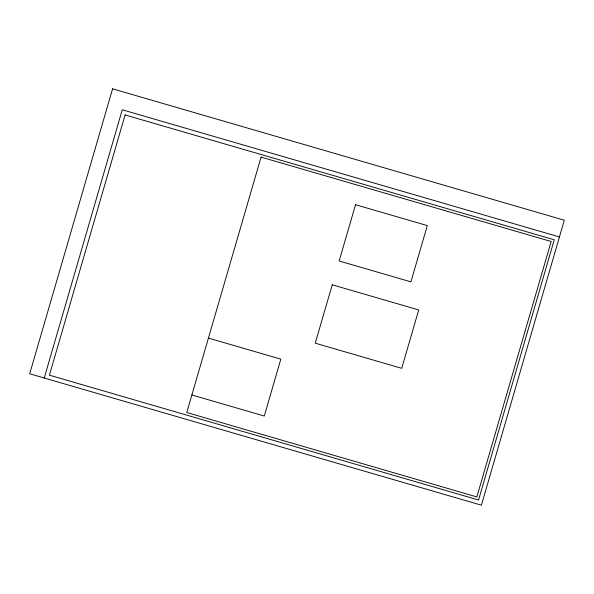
<?xml version="1.0" encoding="UTF-8"?>
<svg xmlns="http://www.w3.org/2000/svg" width="594" height="594" viewBox="0 0 594 594"><rect width="100%" height="100%" fill="white"/><g stroke="black" fill="none" stroke-linecap="round" stroke-linejoin="round"><path stroke-width="0.89" d="M44.231 378.014L122.26 109.771L559.429 236.947M208.427 338.083L280.828 359.14L264.278 416.03L191.877 394.973M112.6 88.81L29.7 373.789L481.4 505.19L564.3 220.211L112.6 88.81M125.104 114.946L49.406 375.178L478.556 500.014L554.254 239.79L125.104 114.946M261.078 157.113L186.776 412.526L476.848 496.911L551.15 241.498L261.078 157.113M332.239 284.786L315.251 343.169L401.73 368.325L418.718 309.942L332.239 284.786M355.531 204.715L339.159 260.989L410.929 281.86L427.301 225.594L355.531 204.715"/></g></svg>
